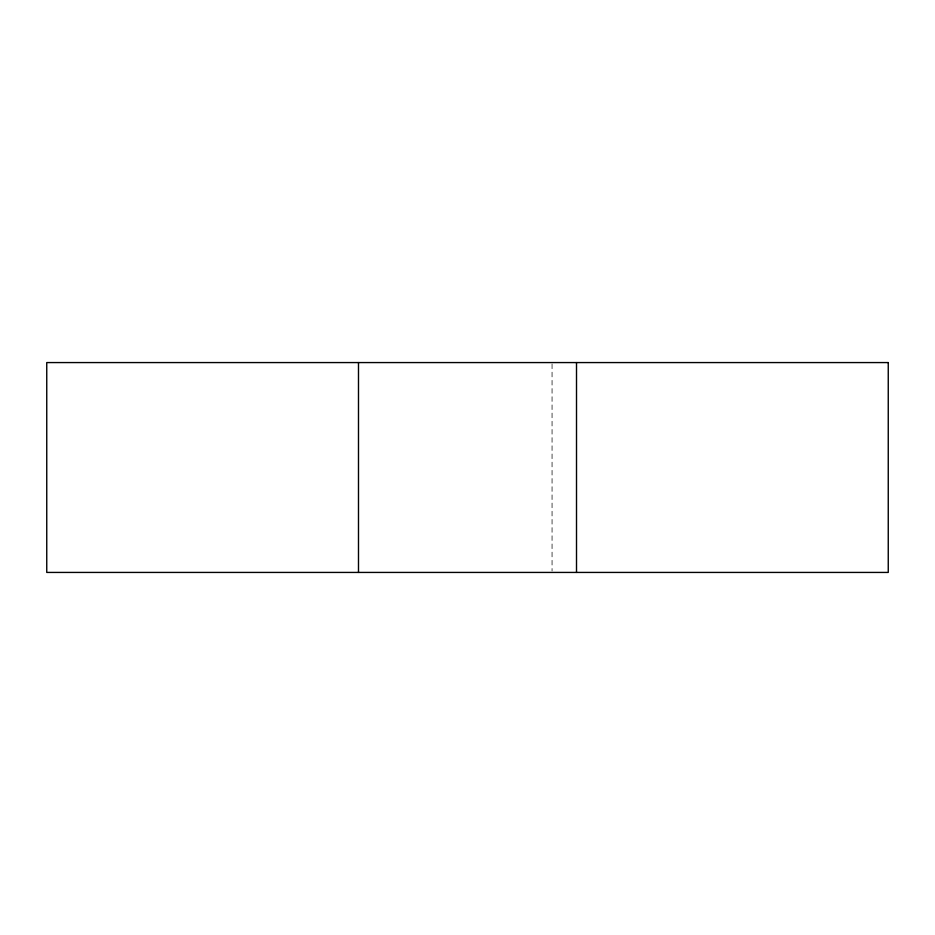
<?xml version="1.0" encoding="UTF-8"?>
<svg xmlns="http://www.w3.org/2000/svg" width="935" height="935" viewBox="0 0 935 935"><rect width="100%" height="100%" fill="white"/><g stroke="black" fill="none" stroke-linecap="round" stroke-linejoin="round"><path stroke-width="0.7" stroke-dasharray="4.67 3.51" d="M552.059 364.019L552.059 570.981"/><path stroke-width="1.4" d="M576.509 362.57L576.509 572.43M358.491 362.57L358.491 572.43M888.25 362.57L46.75 362.57L46.75 572.43L888.25 572.43L888.25 362.57"/></g></svg>
